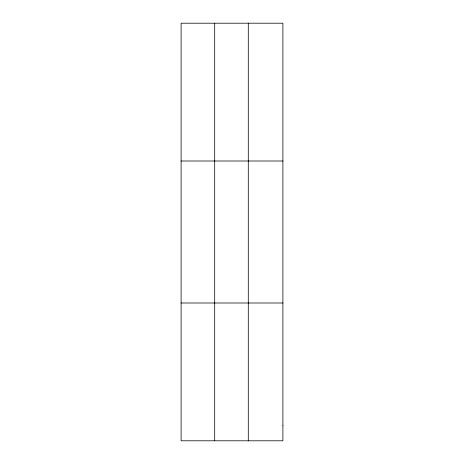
<?xml version="1.0" encoding="UTF-8"?>
<svg xmlns="http://www.w3.org/2000/svg" width="464" height="464" viewBox="0 0 464 464"><rect width="100%" height="100%" fill="white"/><g stroke="black" fill="none" stroke-linecap="round" stroke-linejoin="round"><path stroke-width="0.7" d="M214.693 440.8L214.693 23.2M248.286 440.8L248.286 23.2M181.099 161.008L282.901 161.008M181.099 302.992L282.901 302.992M282.901 425.488L282.901 440.8L181.099 440.8L181.099 23.2L282.901 23.2L282.901 425.488"/></g></svg>
